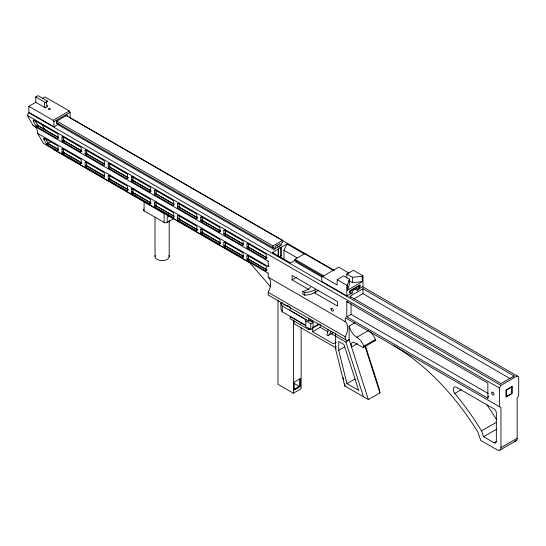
<?xml version="1.0" encoding="UTF-8"?>
<svg xmlns="http://www.w3.org/2000/svg" width="546" height="546" viewBox="0 0 546 546"><rect width="100%" height="100%" fill="white"/><g stroke="black" fill="none" stroke-linecap="round" stroke-linejoin="round"><path stroke-width="0.82" d="M278.01 300.341L278.01 384.336L293.427 393.236L301.133 388.786L301.133 327.716M268.25 273.225L43.489 143.462L37.708 133.449C37.92 130.214 35.988 126.87 33.081 125.437L27.3 115.424L28.842 112.756L500.969 385.333L517.158 375.989M348.218 302.04L346.806 301.672L346.806 316.803L487.865 398.239L488.445 396.13M348.962 273.096L338.711 267.178L321.758 276.972L321.758 281.422L346.806 295.884L350.662 293.659L350.662 292.322L349.699 292.881L349.699 290.875L360.101 284.869L360.101 286.868L359.138 287.428L359.138 288.766L362.994 286.534L362.994 275.86L362.223 276.303L362.223 281.64L347.577 290.097L347.577 284.759L349.358 279.108L343.721 275.86L337.169 279.641L337.169 284.978L322.522 276.522M347.577 290.097L349.358 284.452L349.358 279.108M283.981 259.166L283.981 250.266L287.066 244.035L304.456 254.074M499.426 406.695L499.426 388.001L500.969 385.333M354.9 322.809L349.119 326.146L349.119 339.496L347.195 340.608L345.952 342.117L363.472 396.737M513.049 377.027L514.073 375.989L362.994 288.766L349.89 296.328L350.914 297.365M35.777 102.293L35.777 96.956L38.09 95.618L47.727 101.181A4.088 2.361 60 0 0 47.727 106.525L45.414 107.855L35.777 102.293L28.842 106.299L28.842 112.305L53.89 126.774L57.746 124.549L57.746 123.212L56.784 123.765L56.784 121.096L67.192 115.09L67.192 116.428M42.254 98.553L45.031 96.956L69.308 110.974L70.079 112.305L70.079 117.424M35.777 96.956L45.414 102.518L47.727 101.181M58.388 137.974L57.364 138.568L36.712 126.645A1.092 0.628 60 0 1 36.172 126.071L33.47 121.396L35.012 120.509L37.715 125.177A1.092 0.628 60 0 0 38.254 125.757L58.169 137.251M36.172 126.071L37.715 125.177M36.712 126.645L38.254 125.757M28.842 106.299L53.126 120.318L69.308 110.974M53.89 126.774L53.89 121.656L70.079 112.305M58.388 149.986L57.364 150.58L47.12 144.67A1.092 0.628 60 0 1 46.574 144.089L43.878 139.421L45.42 138.527L48.116 143.202A1.092 0.628 60 0 0 48.662 143.775L58.169 149.27M46.574 144.089L48.116 143.202M50.771 141.755L47.83 143.448L58.34 149.515M47.12 144.67L48.662 143.775M81.518 151.324L80.487 151.918L62.756 141.68A1.092 0.628 60 0 1 61.985 140.342L61.985 137.23L63.015 136.636M61.985 140.342L63.527 139.455L63.527 137.121M62.756 141.68L64.298 140.793L81.293 150.6M81.518 163.336L80.487 163.93L62.756 153.699A1.092 0.628 60 0 1 61.985 152.361L61.985 149.242L63.015 148.655M61.985 152.361L63.527 151.474L63.527 149.133M62.756 153.699L64.298 152.805L81.293 162.612M104.641 164.674L103.61 165.267L85.886 155.03A1.092 0.628 60 0 1 85.115 153.699L85.115 150.58L86.138 149.986M85.115 153.699L86.65 152.805L86.65 150.471M85.886 155.03L87.421 154.143L104.416 163.95M104.641 176.692L103.61 177.279L85.886 167.049A1.092 0.628 60 0 1 85.115 165.711L85.115 162.599L86.138 162.005M85.115 165.711L86.65 164.824L86.65 162.483M85.886 167.049L87.421 166.155L104.416 175.969M109.78 163.82L109.78 166.155A1.092 0.628 60 0 0 110.551 167.492L128.276 177.73L126.733 178.617L109.009 168.38A1.092 0.628 60 0 1 108.238 167.049L108.238 163.93L109.261 163.336M108.238 167.049L109.78 166.155M109.009 168.38L110.551 167.492M109.78 175.839L109.78 178.173A1.092 0.628 60 0 0 110.551 179.511L128.276 189.742L126.733 190.636L109.009 180.398A1.092 0.628 60 0 1 108.238 179.061L108.238 175.948L109.261 175.355M108.238 179.061L109.78 178.173M109.009 180.398L110.551 179.511M150.887 191.373L149.863 191.967L132.132 181.736A1.092 0.628 60 0 1 131.361 180.398L131.361 177.279L132.391 176.686M131.361 180.398L132.903 179.504L132.903 176.392M132.132 181.736L133.674 180.842L150.662 190.65M150.887 203.392L149.863 203.986L132.132 193.748A1.092 0.628 60 0 1 131.361 192.41L131.361 189.298L132.391 188.704M131.361 192.41L132.903 191.523L132.903 188.411M132.132 193.748L133.674 192.861L150.662 202.668M174.01 204.723L172.986 205.316L155.255 195.086A1.092 0.628 60 0 1 154.484 193.748L154.484 190.636L156.026 189.742M154.484 193.748L156.026 192.861L156.026 190.52M155.255 195.086L156.798 194.192L173.792 204.006M174.01 216.742L172.986 217.335L155.255 207.098A1.092 0.628 60 0 1 154.484 205.767L154.484 202.648L156.026 201.761M154.484 205.767L156.026 204.873L156.026 202.539M155.255 207.098L156.798 206.211L173.792 216.018M197.14 218.079L196.11 218.673L178.378 208.435A1.092 0.628 60 0 1 177.614 207.098L177.614 203.986L178.638 203.392M177.614 207.098L179.149 206.211L179.149 203.092M178.378 208.435L179.921 207.541L197.652 217.779M169.799 216.059L168.359 216.892L168.359 214.885M197.14 230.091L196.11 230.685L178.378 220.447A1.092 0.628 60 0 1 177.614 219.117L177.614 215.998L178.638 215.404M143.891 209.227A2.177 1.256 0 0 0 144.083 210.886L164.121 222.454A2.177 1.256 0 0 0 167.206 222.454L173.662 218.728M177.614 219.117L179.149 218.223L179.149 215.11M178.378 220.447L179.921 219.56L197.652 229.798M220.263 231.429L219.233 232.023L201.508 221.785A1.092 0.628 60 0 1 200.737 220.447L200.737 217.335L202.279 216.448L202.279 219.56A1.092 0.628 60 0 0 203.051 220.898L220.038 230.705M200.737 220.447L202.279 219.56M201.508 221.785L203.051 220.898M220.263 243.441L219.233 244.035L201.508 233.804A1.092 0.628 60 0 1 200.737 232.466L200.737 229.354L202.279 228.46L202.279 231.579A1.092 0.628 60 0 0 203.051 232.91L220.038 242.717M200.737 232.466L202.279 231.579M201.508 233.804L203.051 232.91M243.386 244.779L242.363 245.372L224.631 235.135A1.092 0.628 60 0 1 223.86 233.804L223.86 230.685L224.891 230.091M223.86 233.804L225.402 232.91L225.402 229.798M224.631 235.135L226.174 234.248L243.161 244.055M243.386 256.797L242.363 257.391L224.631 247.154A1.092 0.628 60 0 1 223.86 245.816L223.86 242.704L224.891 242.11M223.86 245.816L225.402 244.929L225.402 241.81M224.631 247.154L226.174 246.26L243.161 256.074M266.509 258.128L265.486 258.722L247.754 248.485A1.092 0.628 60 0 1 246.983 247.154L246.983 244.035L248.014 243.441M246.983 247.154L248.526 246.26L248.526 243.925M247.754 248.485L249.297 247.597L267.028 257.835M266.509 270.147L265.486 270.741L247.754 260.503A1.092 0.628 60 0 1 246.983 259.166L246.983 256.054L248.014 255.46M246.983 259.166L248.526 258.278L248.526 255.944M247.754 260.503L249.297 259.616L267.028 269.847M56.429 120.891L273 245.925L282.637 240.363L282.637 242.144L281.675 242.704L281.675 244.929L273.962 249.379L57.391 124.338M56.429 122.673L273 247.707L273.962 247.154L273.962 249.379M278.201 256.545L278.201 248.935L287.066 244.035M273.655 253.562L272.42 252.491L278.399 249.044L278.399 256.654M278.876 256.995L281.094 255.944L281.094 247.488M279.743 256.722L281.094 255.944M322.891 276.515L294.97 260.394L294.97 259.282L304.607 253.719L333.995 270.686M295.659 259.992L290.533 262.954L272.42 252.491M314.087 292.567L337.558 306.122L337.558 301.672L292.076 275.409L292.076 279.859L296.444 277.341M305.76 325.368L282.248 311.793L280.903 309.016L280.903 303.228L282.05 302.566M310.578 286.984A14.169 8.183 0 0 1 302.866 291.434L302.866 294.103L304.798 295.215A17.479 10.094 0 0 0 315.206 292.322L318.83 290.226M346.806 277.894L346.806 274.078L353.358 270.29L362.994 275.86M337.169 279.641L346.806 285.203L347.577 284.759M357.214 290.322L358.756 289.428L358.756 287.203L359.718 286.65L359.718 285.538L350.082 291.1L350.082 292.212L351.044 291.653L351.044 293.878L352.586 292.99L352.586 290.765L357.214 288.097L357.214 290.322L355.009 289.046M290.151 307.678L290.151 310.346L308.654 321.028L310.729 319.826M305.76 320.918L310.77 323.812L313.083 322.474L309.48 320.222M353.692 299.031L362.994 293.659L510.257 378.678M310.503 328.863L309.036 329.709L290.151 318.803L290.151 316.578L305.808 325.614M312.694 327.593L318.557 324.208M319.512 324.106L312.503 328.146L312.503 331.709L333.51 343.837L336.316 342.219M280.903 303.228L282.248 306.006L305.76 319.581L305.76 326.699L310.77 329.593L313.083 328.262L313.083 322.474M312.503 331.709L320.215 327.259L328.18 331.859M346.806 316.803L351.044 314.353L488.288 393.584M327.921 329.484A16.168 9.337 60 0 1 326.767 334.602A1.365 0.785 60 0 0 328.31 335.49L333.702 332.377A1.365 0.785 60 0 1 332.78 332.275M336.261 346.478L334.862 347.283L294.007 323.696L294.007 320.584M349.119 326.146A11.739 6.777 60 0 0 356.825 337.271L368.386 330.596M338.711 350.355L338.711 341.503L343.966 344.533L358.681 390.41L346.949 383.64L338.711 350.355L344.587 346.963M357.296 343.618L351.508 346.956A5.262 3.037 60 0 1 354.9 342.833L362.605 347.283A1.809 1.044 60 0 0 363.854 346.191L375.416 339.516A11.739 6.777 60 0 0 369.246 331.163M363.479 347.392L375.041 340.718M294.11 389.278L299.59 386.118L300.361 386.561L300.361 378.549L294.198 382.111L294.198 390.117L300.361 386.561M346.949 383.64L355.023 378.979M335.626 333.19L335.626 349.147L344.724 385.913L368.386 399.576L379.955 392.902L378.883 387.837L365.492 346.068M496.239 441.468L494.034 442.745L483.592 436.718L481.565 430.849L474.849 420.359A184.889 106.743 60 0 0 454.77 393.448L461.39 389.619M514.073 375.989L500.969 383.551L349.89 296.328M481.565 430.849L496.28 422.358M483.592 436.718L496.84 429.074M393.059 345.284A178.344 102.969 60 0 1 477.846 432.063L480.739 440.41L497.119 449.863A5.453 3.146 60 0 0 500.969 447.638L517.158 438.295L517.158 398.239L518.7 395.57L518.7 376.877L362.244 286.548M499.843 450.136L516.031 440.786M346.806 274.078L352.436 277.327L362.223 276.303M348.921 280.637L352.436 282.671L362.223 281.64M288.684 306.299L285.517 305.46L283.592 304.347M66.059 115.329L282.637 240.363M69.376 117.465L334.207 270.366M46.349 105.726L47.727 106.525M276.447 245.468L279.395 247.174M283.981 250.266L297.024 257.801M294.97 259.282L323.628 275.826M321.649 276.911L295.932 262.06L295.932 260.579M27.3 115.424L499.426 388.001M346.806 301.672L487.865 383.108L487.865 398.239M37.606 125.498L58.238 137.408M63.397 140.39L81.818 151.024M86.241 153.576L104.661 164.216M109.821 167.192L128.242 177.825M132.664 180.378L151.085 191.018M156.245 193.994L173.928 204.204M179.088 207.18L197.509 217.82M201.931 220.372L220.352 231.006M225.512 233.988L243.195 244.198M248.355 247.174L266.776 257.808M33.081 125.437L268.182 261.172A4.088 2.361 -60 0 1 268.516 261.316M292.076 279.859L308.947 289.605M37.708 133.449L268.182 266.509A4.088 2.361 -60 0 0 268.516 265.977M63.302 152.382L81.907 163.124M86.329 165.677L104.736 176.303M109.159 178.856L128.31 189.912M132.726 192.465L151.14 203.098M155.562 205.651L173.976 216.277M179.129 219.253L197.543 229.886M201.965 232.439L220.379 243.066M225.416 245.98L243.209 256.251M248.362 259.227L266.776 269.861M302.866 291.434L304.798 292.547A17.479 10.094 0 0 0 315.206 289.653L315.206 292.322M143.864 201.638L53.317 149.358L52.546 148.021M168.161 215.663L249.877 262.838L270.796 286.998M143.605 200.607A2.177 1.256 0 0 0 143.441 201.092L143.462 201.256A2.177 1.256 0 0 0 144.083 201.979L164.121 213.554A2.177 1.256 0 0 0 165.377 213.909L165.663 213.923A2.177 1.256 0 0 0 166.23 213.875M268.182 273.184L268.182 277.191L345.263 321.696A14.305 8.258 -60 0 1 345.263 336.827L345.263 339.496M268.182 277.191A14.305 8.258 -60 0 1 268.182 292.322L345.263 336.827M287.831 305.903L290.001 307.152M347.195 340.608L268.182 294.997L268.182 292.322M331.081 333.531L345.952 342.117L349.119 339.496L368.386 399.576M344.724 385.913L345.263 386.227L344.663 383.79M293.748 383.19L299.59 386.561L299.59 378.904M45.789 130.398L43.346 127.355L42.117 124.331M496.41 419.41L491.038 411.008A184.889 106.743 60 0 0 486.479 404.347M53.126 120.318L53.89 121.656M364.892 345.946L379.955 392.902M335.626 347.283L336.029 348.908M343.059 377.3L343.659 379.736M500.969 447.638L500.969 407.589L345.263 317.69L345.263 321.696M362.994 288.766L362.994 293.659M352.436 277.327L352.436 282.671M351.044 303.61L351.044 314.353M346.806 285.203L346.806 295.884M320.215 324.413L320.215 327.259M312.121 320.584L312.121 322.14M310.77 323.812L310.77 329.593M308.654 318.359L308.654 321.028M308.654 328.003L308.654 329.484M304.798 292.547L304.798 295.215M293.42 320.29L293.427 393.236M282.248 306.006L282.248 311.793M280.903 247.372L280.903 255.828M280.132 245.816L280.132 243.591L275.505 246.26L275.505 248.485M273 245.925L273 247.707M268.182 261.172L268.182 266.509M169.185 220.447L169.185 256.552M167.206 214.36L167.206 222.454M164.121 213.554L164.121 222.454M155.009 217.09L155.009 256.552M144.083 201.979L144.083 210.886M330.951 331.552A26.979 15.575 60 0 1 328.31 335.49M168.939 255.494A7.084 4.088 0 0 1 162.101 260.647A7.084 4.088 0 0 1 155.255 255.494M246.983 256.054A1.092 0.628 60 0 1 247.754 255.61L265.486 265.841A1.092 0.628 60 0 1 266.257 267.178L266.257 270.297A1.092 0.628 60 0 1 265.486 270.741M249.297 259.616A1.092 0.628 60 0 1 248.526 258.278M375.416 339.516A1.809 1.044 60 0 1 374.358 340.704M246.983 244.035A1.092 0.628 60 0 1 247.754 243.591L265.486 253.829A1.092 0.628 60 0 1 266.257 255.159L266.257 258.278A1.092 0.628 60 0 1 265.486 258.722M249.297 247.597A1.092 0.628 60 0 1 248.526 246.26M223.86 242.704A1.092 0.628 60 0 1 224.631 242.26L242.363 252.491A1.092 0.628 60 0 1 243.134 253.829L243.134 256.941A1.092 0.628 60 0 1 242.363 257.391M226.174 246.26A1.092 0.628 60 0 1 225.402 244.929M279.743 257.207A2.675 1.542 -60 0 1 281.634 258.299M64.298 140.793A1.092 0.628 60 0 1 63.527 139.455M87.421 154.143A1.092 0.628 60 0 1 86.65 152.805M156.798 194.192A1.092 0.628 60 0 1 156.026 192.861M226.174 234.248A1.092 0.628 60 0 1 225.402 232.91M133.674 180.842A1.092 0.628 60 0 1 132.903 179.504M179.921 207.541A1.092 0.628 60 0 1 179.149 206.211M87.421 166.155A1.092 0.628 60 0 1 86.65 164.824M64.298 152.805A1.092 0.628 60 0 1 63.527 151.474M156.798 206.211A1.092 0.628 60 0 1 156.026 204.873M179.921 219.56A1.092 0.628 60 0 1 179.149 218.223M133.674 192.861A1.092 0.628 60 0 1 132.903 191.523M57.364 138.568A1.092 0.628 60 0 0 58.135 138.118L58.135 135.005A1.092 0.628 60 0 0 57.364 133.668L34.016 120.188A1.092 0.628 60 0 0 33.306 120.332A1.092 0.628 60 0 0 33.47 121.396M57.364 150.58A1.092 0.628 60 0 0 58.135 150.136L58.135 147.017A1.092 0.628 60 0 0 57.364 145.686L44.424 138.213A1.092 0.628 60 0 0 43.714 138.356A1.092 0.628 60 0 0 43.878 139.421M126.733 178.617A1.092 0.628 60 0 0 127.505 178.173L127.505 175.054A1.092 0.628 60 0 0 126.733 173.724L109.009 163.486A1.092 0.628 60 0 0 108.238 163.93M103.61 177.279A1.092 0.628 60 0 0 104.382 176.836L104.382 173.724A1.092 0.628 60 0 0 103.61 172.386L85.886 162.148A1.092 0.628 60 0 0 85.115 162.599M126.733 190.636A1.092 0.628 60 0 0 127.505 190.185L127.505 187.073A1.092 0.628 60 0 0 126.733 185.736L109.009 175.505A1.092 0.628 60 0 0 108.238 175.948M172.986 217.335A1.092 0.628 60 0 0 173.758 216.892L173.758 213.773A1.092 0.628 60 0 0 172.986 212.442L155.255 202.204A1.092 0.628 60 0 0 154.484 202.648M177.614 215.998A1.092 0.628 60 0 1 178.378 215.554L196.11 225.791A1.092 0.628 60 0 1 196.881 227.129L196.881 230.241A1.092 0.628 60 0 1 196.11 230.685M61.985 137.23A1.092 0.628 60 0 1 62.756 136.787L80.487 147.017A1.092 0.628 60 0 1 81.258 148.355L81.258 151.467A1.092 0.628 60 0 1 80.487 151.918M61.985 149.242A1.092 0.628 60 0 1 62.756 148.799L80.487 159.036A1.092 0.628 60 0 1 81.258 160.374L81.258 163.486A1.092 0.628 60 0 1 80.487 163.93M85.115 150.58A1.092 0.628 60 0 1 85.886 150.136L103.61 160.374A1.092 0.628 60 0 1 104.382 161.705L104.382 164.824A1.092 0.628 60 0 1 103.61 165.267M131.361 189.298A1.092 0.628 60 0 1 132.132 188.855L149.863 199.092A1.092 0.628 60 0 1 150.635 200.423L150.635 203.542A1.092 0.628 60 0 1 149.863 203.986M242.363 245.372A1.092 0.628 60 0 0 243.134 244.929L243.134 241.81A1.092 0.628 60 0 0 242.363 240.479L224.631 230.241A1.092 0.628 60 0 0 223.86 230.685M219.233 244.035A1.092 0.628 60 0 0 220.004 243.591L220.004 240.479A1.092 0.628 60 0 0 219.233 239.141L201.508 228.904A1.092 0.628 60 0 0 200.737 229.354M172.986 205.316A1.092 0.628 60 0 0 173.758 204.873L173.758 201.761A1.092 0.628 60 0 0 172.986 200.423L155.255 190.185A1.092 0.628 60 0 0 154.484 190.636M149.863 191.967A1.092 0.628 60 0 0 150.635 191.523L150.635 188.411A1.092 0.628 60 0 0 149.863 187.073L132.132 176.836A1.092 0.628 60 0 0 131.361 177.279M219.233 232.023A1.092 0.628 60 0 0 220.004 231.579L220.004 228.46A1.092 0.628 60 0 0 219.233 227.129L201.508 216.892A1.092 0.628 60 0 0 200.737 217.335M177.614 203.986A1.092 0.628 60 0 1 178.378 203.542L196.11 213.773A1.092 0.628 60 0 1 196.881 215.11L196.881 218.223A1.092 0.628 60 0 1 196.11 218.673M309.991 319.813A1.911 1.099 60 0 1 310.387 321.137M300.587 324.133A1.092 0.628 0 0 1 300.361 324.031M454.77 393.448A4.825 2.785 60 0 1 453.433 388.261A4.825 2.785 60 0 1 456.695 387.367L494.034 408.92A3.269 1.891 60 0 1 496.348 412.926L496.348 441.407A3.269 1.891 60 0 1 494.034 442.745M517.158 438.295A5.453 3.146 60 0 1 514.782 441.032M356.825 337.271A11.739 6.777 60 0 1 363.854 346.191M45.414 107.855A4.088 2.361 60 0 1 45.414 102.518M512.148 386.445L505.978 390.008L505.978 397.126L512.148 393.57L512.148 386.445M511.766 387.114L506.367 390.233L506.367 396.457L511.766 393.345L511.766 387.114M331.006 309.009A1.638 0.942 60 0 0 332.739 311.172A1.638 0.942 60 0 0 332.739 308.859A1.638 0.942 60 0 0 331.006 309.009M491.721 392.902A1.638 0.942 60 0 0 493.454 395.058A1.638 0.942 60 0 0 493.454 392.745A1.638 0.942 60 0 0 491.721 392.902M48.997 109.323A0.928 0.532 0 0 0 50.389 108.859A0.928 0.532 0 0 0 48.997 108.395A0.928 0.532 0 0 0 48.997 109.323"/></g></svg>
